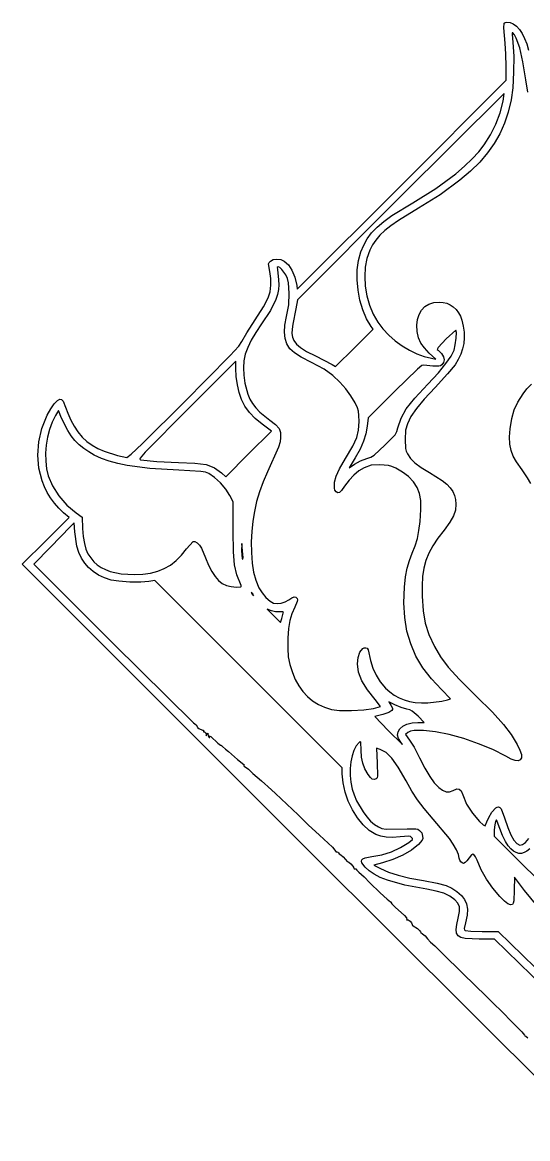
# Model space of a CAD drawing. Extents: x 256 to 574, y 428 to 746.
# Drawn here: x 256.5 to 395.8, y 428.4 to 736.3 of the extents above; entities that cross this region are included whole.
import ezdxf

# ---------------------------------------------------------------- set-up
doc = ezdxf.new("R2010")
doc.units = 0

msp = doc.modelspace()

# ---------------------------------------------------------------- linework, layer by layer
at = {"layer": 'Calque 1'}
for p, q in [((389.29305, 734.8033), (389.392288, 736.072225)), ((389.392288, 736.072225), (389.620805, 736.267741)), ((389.620805, 736.267741), (390.05545, 736.3462)), ((390.05545, 736.3462), (390.976511, 736.293552)), ((390.976511, 736.293552), (391.881227, 735.93893)), ((389.62377, 730.6257), (389.29305, 734.8033)), ((391.577086, 733.454578), (391.519771, 733.111275)), ((391.519771, 733.111275), (391.74199, 730.7523)), ((391.74699, 733.4148), (391.577086, 733.454578)), ((392.228526, 732.855777), (391.74699, 733.4148)), ((391.881227, 735.93893), (392.753164, 735.303439)), ((392.753164, 735.303439), (393.57589, 734.408188)), ((393.57589, 734.408188), (394.332972, 733.274281)), ((394.332972, 733.274281), (395.007978, 731.922827)), ((389.852759, 727.598438), (389.62377, 730.6257)), ((391.74199, 730.7523), (391.980377, 727.018211)), ((392.704747, 731.985139), (392.228526, 732.855777)), ((393.63526, 729.330362), (392.704747, 731.985139)), ((395.007978, 731.922827), (395.584475, 730.374931)), ((395.584475, 730.374931), (396.04603, 728.6517)), ((389.948, 724.143), (389.852759, 727.598438)), ((391.980377, 727.018211), (391.971935, 722.572887)), ((394.526556, 725.493155), (393.63526, 729.330362)), ((389.94771, 720.383), (389.948, 724.143)), ((395.36666, 720.5162), (394.526556, 725.493155)), ((391.971935, 722.572887), (391.739903, 718.262395)), ((361.12861, 691.5648), (389.94771, 720.383)), ((391.739903, 718.262395), (391.30752, 714.9328)), ((395.915818, 717.051687), (395.36666, 720.5162)), ((389.3649, 716.6894), (360.8058, 688.2924)), ((388.213379, 711.363662), (389.05017, 714.5782)), ((389.05017, 714.5782), (389.3649, 716.6894)), ((391.30752, 714.9328), (390.492894, 711.585826)), ((387.060963, 708.272575), (388.213379, 711.363662)), ((390.492894, 711.585826), (389.462557, 708.495206)), ((385.601139, 705.32395), (387.060963, 708.272575)), ((389.462557, 708.495206), (388.188016, 705.616471)), ((383.84213, 702.5368), (385.601139, 705.32395)), ((388.188016, 705.616471), (386.64078, 702.90515)), ((382.349214, 700.625618), (383.84213, 702.5368)), ((386.64078, 702.90515), (384.792355, 700.316773)), ((380.531525, 698.652406), (382.349214, 700.625618)), ((384.792355, 700.316773), (382.614248, 697.806869)), ((376.016216, 694.5963), (378.412659, 696.636266)), ((378.412659, 696.636266), (380.531525, 698.652406)), ((382.614248, 697.806869), (380.077968, 695.330968)), ((370.48499, 690.521294), (376.016216, 694.5963)), ((377.15502, 692.8446), (371.705829, 688.732612)), ((380.077968, 695.330968), (377.15502, 692.8446)), ((332.30951, 662.7466), (361.12861, 691.5648)), ((364.12663, 686.5802), (370.48499, 690.521294)), ((360.8058, 688.2924), (332.3477, 659.7943)), ((371.705829, 688.732612), (365.73862, 685.0713)), ((358.345098, 683.02378), (364.12663, 686.5802)), ((365.73862, 685.0713), (360.185143, 681.697203)), ((354.302788, 679.835262), (356.131359, 681.407037)), ((356.131359, 681.407037), (358.345098, 683.02378)), ((360.185143, 681.697203), (358.101983, 680.254222)), ((351.602598, 676.638589), (352.809747, 678.261449)), ((352.809747, 678.261449), (354.302788, 679.835262)), ((355.030513, 677.604196), (353.925282, 676.296272)), ((356.40326, 678.9067), (355.030513, 677.604196)), ((358.101983, 680.254222), (356.40326, 678.9067)), ((349.84743, 673.0577), (350.631705, 674.919675)), ((350.631705, 674.919675), (351.602598, 676.638589)), ((353.029104, 674.932486), (352.28352, 673.4624)), ((353.925282, 676.296272), (353.029104, 674.932486)), ((349.19095, 670.665378), (349.84743, 673.0577)), ((352.28352, 673.4624), (351.502014, 671.227607)), ((324.376781, 669.730437), (324.520813, 670.120864)), ((324.75356, 667.5995), (324.376781, 669.730437)), ((324.520813, 670.120864), (324.91012, 670.4996)), ((324.91012, 670.4996), (325.667743, 670.907453)), ((325.667743, 670.907453), (326.66373, 671.043375)), ((326.66373, 671.043375), (327.73378, 670.907384)), ((327.02864, 668.9224), (326.7728, 668.75705)), ((326.7728, 668.75705), (326.81063, 668.1948)), ((327.487593, 668.719006), (327.02864, 668.9224)), ((328.076823, 668.192325), (327.487593, 668.719006)), ((327.73378, 670.907384), (328.71359, 670.4995)), ((328.71359, 670.4995), (329.841652, 669.481225)), ((329.841652, 669.481225), (330.821586, 667.95715)), ((348.848128, 668.048544), (349.19095, 670.665378)), ((351.039989, 668.784034), (350.889605, 666.200732)), ((351.502014, 671.227607), (351.039989, 668.784034)), ((325.02027, 665.721063), (324.75356, 667.5995)), ((325.033083, 663.841125), (325.02027, 665.721063)), ((326.81063, 668.1948), (327.13953, 665.3506)), ((327.13953, 665.3506), (327.188661, 663.947567)), ((329.16978, 666.6701), (328.076823, 668.192325)), ((329.556547, 665.682747), (329.16978, 666.6701)), ((329.840182, 664.487214), (329.556547, 665.682747)), ((330.821586, 667.95715), (331.603387, 666.025375)), ((331.603387, 666.025375), (332.13705, 663.784)), ((348.807081, 665.292781), (348.848128, 668.048544)), ((349.055924, 662.483675), (348.807081, 665.292781)), ((350.889605, 666.200732), (351.043024, 663.54675)), ((324.795804, 662.022425), (325.033083, 663.841125)), ((327.093113, 662.604655), (326.834849, 661.274818)), ((327.188661, 663.947567), (327.093113, 662.604655)), ((330.095669, 661.630312), (329.840182, 664.487214)), ((332.13705, 663.784), (332.30951, 662.7466)), ((349.582772, 659.706809), (349.055924, 662.483675)), ((351.043024, 663.54675), (351.492405, 660.891136)), ((323.002153, 657.896888), (324.31224, 660.3277)), ((324.31224, 660.3277), (324.795804, 662.022425)), ((326.39583, 659.911012), (324.903382, 656.893314)), ((326.834849, 661.274818), (326.39583, 659.911012)), ((329.931468, 658.416805), (330.095669, 661.630312)), ((332.3477, 659.7943), (331.9014, 657.2808)), ((350.375743, 657.047769), (349.582772, 659.706809)), ((351.492405, 660.891136), (352.22991, 658.302941)), ((368.624005, 658.622158), (369.950521, 659.055428)), ((369.950521, 659.055428), (371.46204, 659.1979)), ((371.46204, 659.1979), (372.535755, 659.103393)), ((372.535755, 659.103393), (373.545757, 658.838969)), ((320.68747, 654.2759), (323.002153, 657.896888)), ((324.903382, 656.893314), (322.47147, 653.1752)), ((329.34281, 655.1641), (329.931468, 658.416805)), ((331.9014, 657.2808), (331.06764, 653.0474)), ((351.42295, 654.592137), (350.375743, 657.047769)), ((352.22991, 658.302941), (353.247698, 655.851212)), ((365.906081, 655.781155), (366.586624, 656.964663)), ((366.586624, 656.964663), (367.497652, 657.91845)), ((367.497652, 657.91845), (368.624005, 658.622158)), ((373.545757, 658.838969), (374.481675, 658.413023)), ((374.481675, 658.413023), (375.333137, 657.83395)), ((375.333137, 657.83395), (376.089773, 657.110146)), ((376.089773, 657.110146), (376.741209, 656.250006)), ((376.741209, 656.250006), (377.277076, 655.261926)), ((318.352669, 650.68265), (320.68747, 654.2759)), ((322.47147, 653.1752), (320.857758, 650.779963)), ((328.733676, 650.877775), (328.873187, 652.851784)), ((328.873187, 652.851784), (329.34281, 655.1641)), ((331.06764, 653.0474), (330.857915, 651.745822)), ((352.71251, 652.4255), (351.42295, 654.592137)), ((353.247698, 655.851212), (354.53793, 653.605)), ((354.53793, 653.605), (355.906148, 651.799389)), ((365.297098, 652.806415), (365.471186, 654.388286)), ((365.471186, 654.388286), (365.906081, 655.781155)), ((377.277076, 655.261926), (377.687, 654.1543)), ((377.687, 654.1543), (378.085908, 652.514551)), ((316.99421, 648.3185), (318.352669, 650.68265)), ((320.857758, 650.779963), (319.582415, 648.634008)), ((328.925195, 649.177103), (328.733676, 650.877775)), ((330.857915, 651.745822), (330.836004, 650.55095)), ((330.836004, 650.55095), (331.000833, 649.479828)), ((348.11706, 646.5385), (353.24473, 651.6712)), ((353.24473, 651.6712), (352.71251, 652.4255)), ((355.906148, 651.799389), (357.50235, 650.093578)), ((357.50235, 650.093578), (359.281145, 648.518084)), ((365.39898, 651.0559), (365.297098, 652.806415)), ((365.756742, 649.360884), (365.39898, 651.0559)), ((376.03333, 651.4599), (373.3502, 649.0178)), ((376.174761, 650.779631), (376.03333, 651.4599)), ((376.102965, 649.18605), (376.174761, 650.779631)), ((378.085908, 652.514551), (378.305389, 650.907208)), ((378.305389, 650.907208), (378.345253, 649.331001)), ((313.822423, 644.457613), (316.138849, 647.028439)), ((316.138849, 647.028439), (316.99421, 648.3185)), ((318.624304, 646.662383), (317.962288, 644.790137)), ((319.582415, 648.634008), (318.624304, 646.662383)), ((329.44866, 647.6848), (328.925195, 649.177103)), ((330.288541, 646.326344), (329.44866, 647.6848)), ((331.000833, 649.479828), (331.35133, 648.5495)), ((331.35133, 648.5495), (332.044682, 647.583981)), ((332.044682, 647.583981), (333.17659, 646.625625)), ((359.281145, 648.518084), (361.197139, 647.103425)), ((361.197139, 647.103425), (363.204937, 645.880119)), ((366.380835, 647.888825), (365.756742, 649.360884)), ((367.340193, 646.515878), (366.380835, 647.888825)), ((373.3502, 649.0178), (371.158093, 646.6221)), ((375.55319, 645.9423), (375.876317, 647.349994)), ((375.876317, 647.349994), (376.102965, 649.18605)), ((378.20531, 647.784663), (377.885369, 646.266922)), ((378.345253, 649.331001), (378.20531, 647.784663)), ((301.08341, 631.55), (313.822423, 644.457613)), ((317.962288, 644.790137), (317.575227, 642.942318)), ((331.507161, 645.157675), (330.288541, 646.326344)), ((333.394214, 643.957844), (331.507161, 645.157675)), ((333.17659, 646.625625), (334.881971, 645.579106)), ((336.23939, 642.5059), (333.394214, 643.957844)), ((334.881971, 645.579106), (337.29574, 644.3491)), ((337.29574, 644.3491), (341.92595, 641.9562)), ((342.85454, 641.4075), (348.11704, 646.5385)), ((348.11704, 646.5385), (348.11706, 646.5385)), ((363.204937, 645.880119), (365.259148, 644.878684)), ((365.259148, 644.878684), (367.314376, 644.129639)), ((367.314376, 644.129639), (369.32523, 643.6635)), ((368.70375, 645.1182), (367.340193, 646.515878)), ((370.50114, 643.4761), (368.70375, 645.1182)), ((369.32523, 643.6635), (370.50114, 643.4761)), ((371.158093, 646.6221), (370.896589, 646.075784)), ((370.896589, 646.075784), (371.14895, 645.9037)), ((371.14895, 645.9037), (372.09216, 644.9963)), ((372.09216, 644.9963), (372.611543, 644.099744)), ((372.611543, 644.099744), (372.80329, 643.239)), ((373.307513, 642.19625), (374.720443, 644.230122)), ((374.720443, 644.230122), (375.55319, 645.9423)), ((377.385238, 644.776511), (376.704729, 643.31216)), ((377.885369, 646.266922), (377.385238, 644.776511)), ((315.335, 642.859), (301.8402, 629.3663)), ((315.33593, 640.8441), (315.335, 642.859)), ((315.453227, 638.656675), (315.33593, 640.8441)), ((317.575227, 642.942318), (317.441986, 641.043973)), ((317.441986, 641.043973), (317.541426, 639.020151)), ((339.690363, 640.676312), (336.23939, 642.5059)), ((342.11139, 638.9047), (339.690363, 640.676312)), ((341.92595, 641.9562), (342.85454, 641.4075)), ((365.416128, 640.7085), (359.25617, 634.6605)), ((366.610796, 641.662191), (365.416128, 640.7085)), ((367.19367, 641.8173), (366.610796, 641.662191)), ((369.70721, 641.5051), (367.19367, 641.8173)), ((371.344224, 641.462425), (369.70721, 641.5051)), ((371.200641, 639.694078), (373.307513, 642.19625)), ((371.800142, 641.596366), (371.344224, 641.462425)), ((372.1961, 641.8597), (371.800142, 641.596366)), ((372.665457, 642.472756), (372.1961, 641.8597)), ((372.80329, 643.239), (372.665457, 642.472756)), ((375.84365, 641.8726), (373.7616, 639.353813)), ((376.704729, 643.31216), (375.84365, 641.8726)), ((315.781545, 636.37835), (315.453227, 638.656675)), ((317.541426, 639.020151), (317.85241, 636.7959)), ((344.044433, 637.102827), (342.11139, 638.9047)), ((368.28607, 636.577), (371.200641, 639.694078)), ((373.7616, 639.353813), (370.30699, 635.6255)), ((316.285528, 634.1985), (315.781545, 636.37835)), ((317.85241, 636.7959), (318.655401, 633.75067)), ((345.704508, 635.250412), (344.044433, 637.102827)), ((347.096183, 633.341842), (345.704508, 635.250412)), ((359.25617, 634.6605), (351.88236, 627.2489)), ((364.682597, 632.702252), (368.28607, 636.577)), ((370.30699, 635.6255), (367.323244, 632.425422)), ((394.58524, 633.8651), (395.648682, 635.232083)), ((395.648682, 635.232083), (396.91696, 636.554713)), ((265.27824, 631.152275), (266.15086, 632.076353)), ((266.15086, 632.076353), (266.84281, 632.4099)), ((266.84281, 632.4099), (267.283284, 632.304098)), ((267.283284, 632.304098), (267.692199, 631.806263)), ((267.692199, 631.806263), (269.02872, 628.5519)), ((289.53136, 620.108363), (301.08341, 631.55)), ((316.92982, 632.3065), (316.285528, 634.1985)), ((317.87317, 630.436464), (316.92982, 632.3065)), ((318.655401, 633.75067), (319.245783, 632.410922)), ((319.245783, 632.410922), (319.982261, 631.163137)), ((348.22403, 631.3715), (347.096183, 633.341842)), ((348.863989, 630.039014), (348.22403, 631.3715)), ((362.35357, 629.749412), (364.682597, 632.702252)), ((367.323244, 632.425422), (365.15626, 629.82285)), ((392.116127, 629.412025), (393.132318, 631.604119)), ((393.132318, 631.604119), (394.58524, 633.8651)), ((263.35382, 627.9919), (264.315658, 629.752509)), ((264.315658, 629.752509), (265.27824, 631.152275)), ((266.43631, 629.3007), (265.63782, 627.9025)), ((267.31026, 627.1656), (266.43631, 629.3007)), ((269.02872, 628.5519), (269.83683, 626.643453)), ((301.8402, 629.3663), (290.3771, 617.775287)), ((319.097744, 628.728512), (317.87317, 630.436464)), ((320.668793, 627.10488), (319.097744, 628.728512)), ((319.982261, 631.163137), (320.879963, 629.984854)), ((320.879963, 629.984854), (321.954018, 628.853611)), ((321.954018, 628.853611), (324.6917, 626.6424)), ((349.192491, 629.053937), (348.863989, 630.039014)), ((349.31158, 627.937817), (349.192491, 629.053937)), ((360.936251, 627.184192), (362.35357, 629.749412)), ((365.15626, 629.82285), (363.653521, 627.618003)), ((391.438798, 627.024144), (392.116127, 629.412025)), ((261.88361, 624.326041), (263.35382, 627.9919)), ((264.716984, 626.041539), (263.975847, 624.022752)), ((265.63782, 627.9025), (264.716984, 626.041539)), ((268.978272, 623.768311), (267.31026, 627.1656)), ((269.83683, 626.643453), (270.764307, 624.911556)), ((322.65157, 625.4878), (320.668793, 627.10488)), ((325.18417, 623.6091), (322.65157, 625.4878)), ((324.6917, 626.6424), (326.33354, 625.393328)), ((326.33354, 625.393328), (327.27074, 624.35045)), ((349.199476, 623.87958), (349.3233, 626.2122)), ((349.3233, 626.2122), (349.31158, 627.937817)), ((351.88236, 627.2489), (351.5589, 624.9165)), ((360.0679, 624.4723), (360.936251, 627.184192)), ((362.66251, 625.6111), (362.167999, 623.83495)), ((363.653521, 627.618003), (362.66251, 625.6111)), ((391.00246, 624.1758), (391.438798, 627.024144)), ((261.015407, 620.622256), (261.88361, 624.326041)), ((263.975847, 624.022752), (263.420128, 621.893416)), ((269.929151, 622.314834), (268.978272, 623.768311)), ((270.973203, 621.007538), (269.929151, 622.314834)), ((270.764307, 624.911556), (271.814686, 623.352488)), ((271.814686, 623.352488), (272.991505, 621.962525)), ((318.87306, 617.2939), (325.18417, 623.6091)), ((327.27074, 624.35045), (327.667708, 623.249597)), ((327.667708, 623.249597), (327.68885, 621.8266)), ((348.695899, 621.826812), (349.199476, 623.87958)), ((351.217536, 622.834852), (350.592978, 620.777887)), ((351.5589, 624.9165), (351.217536, 622.834852)), ((356.47804, 619.683), (359.287709, 622.573737)), ((359.287709, 622.573737), (359.773124, 623.435761)), ((359.773124, 623.435761), (360.0679, 624.4723)), ((362.167999, 623.83495), (362.04287, 621.2974)), ((390.864714, 621.970389), (391.00246, 624.1758)), ((260.73879, 616.942705), (261.015407, 620.622256)), ((263.055545, 619.700812), (262.887816, 617.49222)), ((263.420128, 621.893416), (263.055545, 619.700812)), ((272.121866, 619.833474), (270.973203, 621.007538)), ((273.386585, 618.779695), (272.121866, 619.833474)), ((272.991505, 621.962525), (274.298301, 620.737947)), ((274.298301, 620.737947), (275.738611, 619.675031)), ((275.738611, 619.675031), (277.315972, 618.770056)), ((286.493763, 617.232083), (289.53136, 620.108363)), ((327.095561, 619.176937), (324.0913, 612.3698)), ((327.545575, 620.632405), (327.095561, 619.176937)), ((327.68885, 621.8266), (327.545575, 620.632405)), ((345.63957, 616.051), (347.585089, 619.426439)), ((347.585089, 619.426439), (348.695899, 621.826812)), ((350.592978, 620.777887), (349.63387, 618.608555)), ((353.494481, 616.979187), (356.47804, 619.683)), ((362.04287, 621.2974), (362.143529, 618.802662)), ((390.95738, 619.973263), (390.864714, 621.970389)), ((391.278676, 618.20063), (390.95738, 619.973263)), ((261.043339, 613.34955), (260.73879, 616.942705)), ((262.887816, 617.49222), (262.922661, 615.314917)), ((274.778799, 617.833253), (273.386585, 618.779695)), ((276.30995, 616.9812), (274.778799, 617.833253)), ((278.300747, 616.073858), (276.30995, 616.9812)), ((277.315972, 618.770056), (279.03392, 618.0193)), ((280.440139, 615.297348), (278.300747, 616.073858)), ((279.03392, 618.0193), (282.683463, 616.844688)), ((282.683463, 616.844688), (285.30051, 616.2703)), ((285.30051, 616.2703), (286.493763, 617.232083)), ((288.968597, 616.095617), (288.896224, 615.804026)), ((290.3771, 617.775287), (288.968597, 616.095617)), ((312.55891, 610.9895), (318.8721, 617.2939)), ((318.8721, 617.2939), (318.87306, 617.2939)), ((343.968347, 613.154352), (345.63957, 616.051)), ((348.28886, 616.1898), (346.63031, 613.4283)), ((349.63387, 618.608555), (348.28886, 616.1898)), ((349.695761, 615.356987), (351.44306, 616.0552)), ((351.44306, 616.0552), (352.549409, 616.43677)), ((351.44306, 616.0552), (351.44306, 616.0552)), ((352.549409, 616.43677), (353.494481, 616.979187)), ((362.143529, 618.802662), (362.328959, 618.062983)), ((362.328959, 618.062983), (362.65044, 617.3649)), ((362.65044, 617.3649), (363.515406, 616.078675)), ((363.515406, 616.078675), (364.749481, 614.848175)), ((391.82682, 616.6687), (391.278676, 618.20063)), ((392.78912, 615.083988), (391.82682, 616.6687)), ((261.918631, 609.904951), (261.043339, 613.34955)), ((262.922661, 615.314917), (263.165796, 613.216184)), ((263.165796, 613.216184), (263.62294, 611.2433)), ((282.785202, 614.641455), (280.440139, 615.297348)), ((285.393013, 614.095963), (282.785202, 614.641455)), ((291.62518, 613.29532), (285.393013, 614.095963)), ((288.896224, 615.804026), (289.0741, 615.6948)), ((289.0741, 615.6948), (293.532791, 615.198225)), ((299.59325, 612.8137), (291.62518, 613.29532)), ((293.532791, 615.198225), (299.5055, 614.9286)), ((299.5055, 614.9286), (304.02737, 614.786403)), ((305.712758, 612.486413), (299.59325, 612.8137)), ((304.02737, 614.786403), (307.180829, 614.339575)), ((307.180829, 614.339575), (308.402442, 613.96361)), ((308.402442, 613.96361), (309.471598, 613.465509)), ((309.471598, 613.465509), (311.4054, 612.0416)), ((343.007961, 611.123437), (343.968347, 613.154352)), ((346.63031, 613.4283), (348.10669, 614.4625)), ((348.10669, 614.4625), (349.695761, 615.356987)), ((350.77285, 613.4613), (349.295655, 612.600212)), ((352.635624, 614.149287), (350.77285, 613.4613)), ((355.02252, 614.284), (352.635624, 614.149287)), ((357.456303, 614.142613), (355.02252, 614.284)), ((358.367134, 613.858033), (357.456303, 614.142613)), ((359.52044, 613.3368), (358.367134, 613.858033)), ((361.339013, 612.295992), (359.52044, 613.3368)), ((364.749481, 614.848175), (366.466214, 613.577138)), ((366.466214, 613.577138), (368.77915, 612.1693)), ((394.33354, 612.9103), (392.78912, 615.083988)), ((395.834402, 610.734775), (394.33354, 612.9103)), ((262.56705, 608.257785), (261.918631, 609.904951)), ((263.62294, 611.2433), (264.779612, 608.469041)), ((306.964658, 612.247052), (305.712758, 612.486413)), ((307.92763, 611.8514), (306.964658, 612.247052)), ((309.508958, 610.833014), (307.92763, 611.8514)), ((311.145258, 609.342437), (309.508958, 610.833014)), ((311.4054, 612.0416), (312.55891, 610.9895)), ((324.0913, 612.3698), (322.900537, 609.581599)), ((342.589978, 609.51333), (343.007961, 611.123437)), ((346.565084, 610.039837), (345.35857, 608.3845)), ((347.885256, 611.4524), (346.565084, 610.039837)), ((349.295655, 612.600212), (347.885256, 611.4524)), ((362.955303, 611.026763), (361.339013, 612.295992)), ((364.311008, 609.582352), (362.955303, 611.026763)), ((368.77915, 612.1693), (372.268225, 609.962706)), ((372.268225, 609.962706), (373.528114, 608.945268)), ((396.69196, 609.1456), (395.834402, 610.734775)), ((263.354246, 606.671069), (262.56705, 608.257785)), ((264.278918, 605.152572), (263.354246, 606.671069)), ((264.779612, 608.469041), (266.52898, 605.729075)), ((312.620056, 607.604342), (311.145258, 609.342437)), ((313.71688, 605.8434), (312.620056, 607.604342)), ((321.902289, 606.850205), (321.090997, 604.147767)), ((322.900537, 609.581599), (321.902289, 606.850205)), ((342.54596, 607.8791), (342.589978, 609.51333)), ((342.691621, 607.272692), (342.54596, 607.8791)), ((343.019869, 606.820737), (342.691621, 607.272692)), ((343.463922, 606.582889), (343.019869, 606.820737)), ((344.513043, 607.193587), (343.957, 606.6188)), ((345.35857, 608.3845), (344.513043, 607.193587)), ((365.34783, 608.016), (364.311008, 609.582352)), ((365.998244, 606.406989), (365.34783, 608.016)), ((373.528114, 608.945268), (374.500371, 607.94245)), ((374.500371, 607.94245), (375.211597, 606.922288)), ((375.211597, 606.922288), (375.688392, 605.852819)), ((265.339763, 603.710065), (264.278918, 605.152572)), ((266.535478, 602.351317), (265.339763, 603.710065)), ((266.52898, 605.729075), (268.740753, 603.196822)), ((314.58553, 604.0789), (313.71688, 605.8434)), ((314.64733, 595.9533), (314.58553, 604.0789)), ((321.090997, 604.147767), (320.4611, 601.446437)), ((343.957, 606.6188), (343.463922, 606.582889)), ((366.336331, 604.474513), (365.998244, 606.406989)), ((366.382595, 601.982555), (366.336331, 604.474513)), ((375.688392, 605.852819), (375.957356, 604.702077)), ((375.957356, 604.702077), (376.04509, 603.4381)), ((267.86476, 601.0841), (266.535478, 602.351317)), ((269.34829, 599.7885), (267.86476, 601.0841)), ((268.740753, 603.196822), (271.28464, 601.0457)), ((271.28464, 601.0457), (272.92436, 599.8756)), ((320.4611, 601.446437), (320.007036, 598.718365)), ((366.15754, 598.6951), (366.382595, 601.982555)), ((375.900311, 601.768831), (375.378032, 600.178575)), ((376.04509, 603.4381), (375.900311, 601.768831)), ((262.90795, 593.3441), (269.34829, 599.7885)), ((270.80466, 598.3073), (269.7635, 597.3006)), ((270.98683, 595.8454), (270.80466, 598.3073)), ((272.92436, 599.8756), (273.08516, 596.762)), ((320.007036, 598.718365), (319.723246, 595.935702)), ((365.848768, 596.16048), (366.15754, 598.6951)), ((374.370418, 598.432131), (372.76963, 596.2943)), ((375.378032, 600.178575), (374.370418, 598.432131)), ((269.7635, 597.3006), (264.19946, 591.5798)), ((271.53871, 591.8341), (270.98683, 595.8454)), ((273.08516, 596.762), (273.267905, 594.558153)), ((273.267905, 594.558153), (273.571309, 592.6259)), ((314.741533, 590.324298), (314.64733, 595.9533)), ((319.723246, 595.935702), (319.604167, 593.070596)), ((365.41546, 593.961587), (365.848768, 596.16048)), ((372.76963, 596.2943), (371.042164, 594.029424)), ((256.4676, 586.8997), (262.90795, 593.3441)), ((264.19946, 591.5798), (259.67659, 586.8657)), ((272.059852, 590.126204), (271.53871, 591.8341)), ((273.571309, 592.6259), (273.988981, 590.996797)), ((301.77973, 591.086), (303.56371, 593.1566)), ((303.56371, 593.1566), (304.079748, 593.121964)), ((304.079748, 593.121964), (304.703703, 592.746537)), ((304.703703, 592.746537), (305.330795, 592.114667)), ((305.330795, 592.114667), (305.85625, 591.3107)), ((305.85625, 591.3107), (307.00727, 588.6316)), ((316.99208, 592.5901), (316.95778, 590.5837)), ((317.22202, 590.6058), (316.99208, 592.5901)), ((319.604167, 593.070596), (319.64424, 590.0952)), ((364.02703, 589.9636), (364.820565, 591.946577)), ((364.820565, 591.946577), (365.41546, 593.961587)), ((369.64874, 591.928661), (368.561485, 589.907621)), ((371.042164, 594.029424), (369.64874, 591.928661)), ((272.77132, 588.571447), (272.059852, 590.126204)), ((273.672458, 587.170472), (272.77132, 588.571447)), ((273.988981, 590.996797), (274.51453, 589.7024)), ((274.51453, 589.7024), (276.21803, 587.5451)), ((298.881491, 587.873408), (300.366028, 589.348343)), ((300.366028, 589.348343), (301.77973, 591.086)), ((307.00727, 588.6316), (307.851532, 586.567895)), ((315.023463, 586.697713), (314.741533, 590.324298)), ((316.95778, 590.5837), (317.11638, 588.3844)), ((317.11638, 588.3844), (317.30297, 588.303867)), ((317.22204, 590.6058), (317.22202, 590.6058)), ((317.380395, 588.597162), (317.22204, 590.6058)), ((317.30297, 588.303867), (317.380395, 588.597162)), ((319.64424, 590.0952), (319.850242, 587.131016)), ((363.226265, 587.923033), (364.02703, 589.9636)), ((368.561485, 589.907621), (367.752529, 587.881912)), ((335.709, 507.658), (256.4676, 586.8997)), ((259.67659, 586.8657), (281.60279, 564.9384)), ((274.762613, 585.923925), (273.672458, 587.170472)), ((276.041126, 584.83245), (274.762613, 585.923925)), ((276.21803, 587.5451), (277.1318, 586.706666)), ((277.1318, 586.706666), (278.180318, 585.981917)), ((278.180318, 585.981917), (279.364984, 585.370406)), ((279.364984, 585.370406), (280.687198, 584.871688)), ((293.805154, 584.927583), (295.620825, 585.672763)), ((295.620825, 585.672763), (297.306347, 586.651459)), ((297.306347, 586.651459), (298.881491, 587.873408)), ((307.851532, 586.567895), (308.710219, 584.852931)), ((315.651896, 583.964245), (315.023463, 586.697713)), ((319.850242, 587.131016), (320.2399, 584.639725)), ((362.181853, 583.358711), (362.62106, 585.764463)), ((362.62106, 585.764463), (363.226265, 587.923033)), ((367.193999, 585.767147), (366.858024, 583.478933)), ((367.752529, 587.881912), (367.193999, 585.767147)), ((277.507344, 583.896691), (276.041126, 584.83245)), ((279.160611, 583.117293), (277.507344, 583.896691)), ((281.00027, 582.4949), (279.160611, 583.117293)), ((280.687198, 584.871688), (283.749868, 584.210839)), ((283.125382, 582.159619), (281.00027, 582.4949)), ((286.131732, 581.962975), (283.125382, 582.159619)), ((283.749868, 584.210839), (287.37953, 583.9958)), ((287.37953, 583.9958), (289.704278, 584.098837)), ((291.38687, 582.1113), (289.169002, 581.936394)), ((289.704278, 584.098837), (291.839562, 584.406186)), ((292.97121, 582.4085), (291.38687, 582.1113)), ((291.839562, 584.406186), (293.805154, 584.927583)), ((318.83741, 556.5433), (292.97121, 582.4085)), ((308.710219, 584.852931), (309.608286, 583.463195)), ((309.608286, 583.463195), (310.570685, 582.375175)), ((310.570685, 582.375175), (311.62237, 581.565358)), ((316.78561, 581.0146), (315.651896, 583.964245)), ((320.2399, 584.639725), (320.849346, 582.452147)), ((320.849346, 582.452147), (321.71471, 580.3991)), ((361.87908, 580.5766), (362.181853, 583.358711)), ((366.858024, 583.478933), (366.716731, 580.932881)), ((289.169002, 581.936394), (286.131732, 581.962975)), ((311.62237, 581.565358), (312.788293, 581.010231)), ((312.788293, 581.010231), (314.093409, 580.686283)), ((314.093409, 580.686283), (315.56267, 580.57)), ((315.56267, 580.57), (316.707655, 580.633075)), ((316.707655, 580.633075), (316.842858, 580.770503)), ((316.842858, 580.770503), (316.7856, 581.0146)), ((316.7856, 581.0146), (316.78561, 581.0146)), ((320.04455, 578.6875), (319.60772, 579.0908)), ((319.60772, 579.0908), (319.821111, 578.588025)), ((321.71471, 580.3991), (322.572807, 579.000394)), ((322.572807, 579.000394), (323.661615, 577.69765)), ((361.706974, 576.251377), (361.87908, 580.5766)), ((366.716731, 580.932881), (366.74225, 578.0446)), ((319.821111, 578.588025), (320.26536, 578.1703)), ((320.26536, 578.1703), (320.04455, 578.6875)), ((320.04455, 578.6875), (320.04455, 578.6875)), ((323.661615, 577.69765), (324.793031, 576.686881)), ((324.793031, 576.686881), (325.77895, 576.1641)), ((325.77895, 576.1641), (326.804209, 576.048453)), ((326.804209, 576.048453), (327.892234, 576.174325)), ((327.892234, 576.174325), (328.959827, 576.523509)), ((328.959827, 576.523509), (329.92379, 577.0778)), ((329.92379, 577.0778), (330.782691, 577.632398)), ((330.782691, 577.632398), (331.434025, 577.865312)), ((331.434025, 577.865312), (331.915169, 577.781445)), ((332.303868, 576.610125), (331.63238, 575.0706)), ((331.915169, 577.781445), (332.2635, 577.3857)), ((332.2635, 577.3857), (332.360916, 577.050319)), ((332.360916, 577.050319), (332.303868, 576.610125)), ((361.925106, 572.215419), (361.706974, 576.251377)), ((366.74225, 578.0446), (367.012435, 574.01552)), ((325.14742, 574.0318), (323.98013, 574.434)), ((323.98013, 574.434), (325.80203, 572.598)), ((326.301438, 573.774138), (325.14742, 574.0318)), ((327.43681, 573.7189), (326.301438, 573.774138)), ((328.312459, 573.710863), (327.43681, 573.7189)), ((328.04055, 571.8865), (328.445, 573.4095)), ((328.452481, 573.60273), (328.312459, 573.710863)), ((328.445, 573.4095), (328.452481, 573.60273)), ((330.790162, 573.1857), (330.229538, 571.306425)), ((331.63238, 575.0706), (330.790162, 573.1857)), ((367.012435, 574.01552), (367.600399, 570.631562)), ((325.80203, 572.598), (327.68698, 570.762)), ((327.68698, 570.762), (328.04055, 571.8865)), ((328.04055, 571.8865), (328.04055, 571.8865)), ((330.229538, 571.306425), (329.887452, 569.150962)), ((362.54502, 568.436683), (361.925106, 572.215419)), ((367.600399, 570.631562), (368.606869, 567.479823)), ((329.887452, 569.150962), (329.70085, 566.4375)), ((363.578265, 564.883125), (362.54502, 568.436683)), ((368.606869, 567.479823), (370.13257, 564.1474)), ((281.60279, 564.9384), (303.67719, 543.0789)), ((329.70085, 566.4375), (329.661562, 563.662762)), ((329.661562, 563.662762), (329.829155, 561.3477)), ((349.588243, 562.608287), (350.353012, 563.579758)), ((350.353012, 563.579758), (350.786185, 563.810802)), ((350.786185, 563.810802), (351.23405, 563.836)), ((351.23405, 563.836), (351.557971, 563.684541)), ((351.557971, 563.684541), (351.82009, 563.21555)), ((365.036387, 561.522702), (363.578265, 564.883125)), ((370.13257, 564.1474), (371.769165, 561.308394)), ((329.829155, 561.3477), (330.240566, 559.208137)), ((348.8675, 559.3849), (349.054739, 561.137898)), ((349.054739, 561.137898), (349.588243, 562.608287)), ((351.82009, 563.21555), (352.51932, 560.3463)), ((366.930932, 558.323369), (365.036387, 561.522702)), ((371.769165, 561.308394), (373.90392, 558.4755)), ((330.240566, 559.208137), (330.93273, 556.9599)), ((349.189643, 557.110011), (348.8675, 559.3849)), ((352.51932, 560.3463), (353.129853, 558.228214)), ((353.129853, 558.228214), (354.022723, 556.244163)), ((369.273447, 555.253083), (366.930932, 558.323369)), ((373.90392, 558.4755), (377.028075, 555.065556)), ((344.70361, 530.6782), (318.83741, 556.5433)), ((330.93273, 556.9599), (331.721424, 555.052587)), ((331.721424, 555.052587), (332.679843, 553.3182)), ((350.104671, 554.722838), (349.189643, 557.110011)), ((351.624381, 552.199595), (350.104671, 554.722838)), ((354.022723, 556.244163), (355.193479, 554.402405)), ((355.193479, 554.402405), (356.63767, 552.7112)), ((372.07548, 552.2798), (369.273447, 555.253083)), ((377.028075, 555.065556), (381.63287, 550.4954)), ((332.679843, 553.3182), (333.802686, 551.761732)), ((333.802686, 551.761732), (335.084653, 550.388175)), ((353.76057, 549.5165), (351.624381, 552.199595)), ((356.63767, 552.7112), (357.792652, 551.652463)), ((357.792652, 551.652463), (359.029927, 550.752447)), ((374.55095, 549.721), (372.07548, 552.2798)), ((335.084653, 550.388175), (336.520441, 549.202521)), ((336.520441, 549.202521), (338.104751, 548.209762)), ((338.104751, 548.209762), (339.832281, 547.414891)), ((355.23682, 547.6048), (353.76057, 549.5165)), ((359.23888, 548.0759), (357.50147, 548.9336)), ((357.50147, 548.9336), (358.11832, 548.031)), ((359.029927, 550.752447), (360.351661, 550.010395)), ((360.351661, 550.010395), (361.760018, 549.42555)), ((361.760018, 549.42555), (363.257162, 548.997155)), ((363.257162, 548.997155), (364.845259, 548.724453)), ((364.845259, 548.724453), (366.526474, 548.606687)), ((366.526474, 548.606687), (368.30297, 548.6431)), ((368.30297, 548.6431), (372.129245, 549.124188)), ((372.129245, 549.124188), (373.756933, 549.449739)), ((373.756933, 549.449739), (374.55095, 549.721)), ((381.63287, 550.4954), (386.14381, 546.022363)), ((339.832281, 547.414891), (341.69773, 546.8229)), ((341.69773, 546.8229), (343.976993, 546.563886)), ((343.976993, 546.563886), (347.244481, 546.531737)), ((347.244481, 546.531737), (350.635969, 546.70777)), ((350.635969, 546.70777), (353.28723, 547.0733)), ((353.28723, 547.0733), (353.28725, 547.0733)), ((353.28725, 547.0733), (355.23682, 547.6048)), ((355.92042, 545.4496), (353.70367, 544.8543)), ((357.507144, 545.973909), (355.92042, 545.4496)), ((358.350193, 546.517625), (357.507144, 545.973909)), ((358.11832, 548.031), (358.52783, 547.172678)), ((358.517296, 546.825489), (358.350193, 546.517625)), ((358.52783, 547.172678), (358.517296, 546.825489)), ((360.910594, 547.37665), (359.23888, 548.0759)), ((362.49005, 546.9), (360.910594, 547.37665)), ((363.341772, 546.677852), (362.49005, 546.9)), ((364.027658, 546.351688), (363.341772, 546.677852)), ((365.65741, 544.9135), (364.027658, 546.351688)), ((386.14381, 546.022363), (389.215106, 542.687225)), ((303.67719, 543.0789), (304.41133, 542.5343)), ((304.41133, 542.5343), (304.82378, 541.9219)), ((353.70367, 544.8543), (357.405551, 540.997575)), ((360.582266, 541.47875), (361.414043, 542.195369)), ((361.414043, 542.195369), (362.544305, 542.753666)), ((362.544305, 542.753666), (363.940892, 543.116142)), ((363.940892, 543.116142), (365.57164, 543.2453)), ((365.57164, 543.2453), (367.311, 543.245)), ((367.311, 543.245), (365.65741, 544.9135)), ((389.215106, 542.687225), (391.324634, 539.927825)), ((304.82378, 541.9219), (304.743635, 541.888468)), ((304.743635, 541.888468), (304.795529, 541.800266)), ((304.795529, 541.800266), (305.172326, 541.5321)), ((305.172326, 541.5321), (306.15619, 541.1366)), ((306.15619, 541.1366), (306.446191, 541.054662)), ((306.446191, 541.054662), (306.4713, 540.8636)), ((306.4713, 540.8636), (306.476996, 540.676738)), ((306.476996, 540.676738), (306.72027, 540.599)), ((306.72027, 540.599), (307.023858, 540.4344)), ((307.023858, 540.4344), (307.15136, 540.0037)), ((307.15136, 540.0037), (307.199658, 539.568287)), ((307.199658, 539.568287), (307.39734, 539.9377)), ((307.39734, 539.9377), (307.615268, 540.230738)), ((307.615268, 540.230738), (307.76115, 539.5628)), ((307.76115, 539.5628), (308.03508, 539.0998)), ((308.08558, 539.2101), (308.019223, 539.533405)), ((308.019223, 539.533405), (308.460699, 539.313738)), ((308.03508, 539.0998), (308.154279, 539.0348)), ((308.154279, 539.0348), (308.08558, 539.2101)), ((308.460699, 539.313738), (310.42383, 537.5564)), ((357.405551, 540.997575), (361.34972, 537.1596)), ((359.942816, 539.720534), (360.081137, 540.641306)), ((360.199467, 538.753933), (359.942816, 539.720534)), ((360.081137, 540.641306), (360.582266, 541.47875)), ((362.7621, 540.4453), (362.16679, 539.861)), ((362.16679, 539.861), (363.26259, 538.3457)), ((363.506393, 540.777319), (362.7621, 540.4453)), ((364.497898, 540.981509), (363.506393, 540.777319)), ((367.118516, 541.031491), (364.497898, 540.981509)), ((370.415906, 540.645427), (367.118516, 541.031491)), ((374.182017, 539.8735), (370.415906, 540.645427)), ((378.208802, 538.765892), (374.182017, 539.8735)), ((391.324634, 539.927825), (392.95027, 537.182)), ((310.42383, 537.5564), (311.105898, 536.925538)), ((311.105898, 536.925538), (311.266143, 536.824348)), ((311.266143, 536.824348), (311.26889, 536.8949)), ((311.26889, 536.8949), (311.290618, 536.961675)), ((311.290618, 536.961675), (311.63309, 536.5642)), ((311.63309, 536.5642), (312.47023, 535.8366)), ((312.47023, 535.8366), (313.363679, 535.257525)), ((348.574296, 536.78158), (347.918098, 535.523528)), ((349.37286, 537.7343), (348.574296, 536.78158)), ((349.650189, 537.931284), (349.37286, 537.7343)), ((349.800751, 537.763075), (349.650189, 537.931284)), ((349.89895, 535.6173), (349.800751, 537.763075)), ((355.12854, 535.7623), (354.16508, 536.0959)), ((354.16508, 536.0959), (354.35604, 532.0213)), ((360.88325, 537.779), (360.199467, 538.753933)), ((360.8838, 537.7787), (360.88325, 537.779)), ((361.34972, 537.1596), (360.8838, 537.7787)), ((363.26259, 538.3457), (364.529462, 536.377875)), ((364.529462, 536.377875), (366.03656, 533.4976)), ((382.28821, 537.372784), (378.208802, 538.765892)), ((386.212193, 535.74436), (382.28821, 537.372784)), ((392.95027, 537.182), (393.713914, 535.579409)), ((313.363679, 535.257525), (315.81919, 532.9923)), ((315.81919, 532.9923), (317.51384, 531.6033)), ((347.413003, 534.018956), (347.067748, 532.326675)), ((347.918098, 535.523528), (347.413003, 534.018956)), ((350.024197, 533.667267), (349.89895, 535.6173)), ((350.366748, 531.985538), (350.024197, 533.667267)), ((356.804305, 534.89873), (355.12854, 535.7623)), ((358.397386, 533.359963), (356.804305, 534.89873)), ((360.145794, 530.858214), (358.397386, 533.359963)), ((366.03656, 533.4976), (367.472419, 530.650917)), ((389.7727, 533.9308), (386.212193, 535.74436)), ((391.305849, 533.117009), (389.7727, 533.9308)), ((392.407169, 532.69785), (391.305849, 533.117009)), ((393.78373, 532.9259), (393.194012, 532.643941)), ((393.713914, 535.579409), (394.102004, 534.363275)), ((394.122592, 533.492478), (393.78373, 532.9259)), ((394.102004, 534.363275), (394.122592, 533.492478)), ((317.51384, 531.6033), (317.629496, 531.52365)), ((317.57974, 531.3321), (317.53069, 531.161988)), ((317.53069, 531.161988), (317.64814, 531.1337)), ((317.629496, 531.52365), (317.57974, 531.3321)), ((317.64814, 531.1337), (318.833825, 530.370463)), ((318.833825, 530.370463), (319.83672, 529.3589)), ((344.70961, 529.0901), (344.70361, 530.6782)), ((347.067748, 532.326675), (346.891069, 530.505497)), ((346.891069, 530.505497), (346.891703, 528.614234)), ((350.965824, 530.437589), (350.366748, 531.985538)), ((351.86065, 528.8889), (350.965824, 530.437589)), ((354.35604, 532.0213), (354.445928, 528.472725)), ((362.28754, 527.1057), (360.145794, 530.858214)), ((367.472419, 530.650917), (368.812887, 528.361288)), ((393.194012, 532.643941), (392.407169, 532.69785)), ((319.83672, 529.3589), (320.03115, 529.1858)), ((320.03115, 529.1858), (321.22148, 528.1274)), ((321.22148, 528.1274), (322.45473, 527.1054)), ((322.45473, 527.1054), (323.36398, 526.3116)), ((344.913777, 526.569108), (344.70961, 529.0901)), ((345.478528, 524.007611), (344.913777, 526.569108)), ((346.891703, 528.614234), (347.078388, 526.711698)), ((347.078388, 526.711698), (347.45986, 524.8567)), ((352.470862, 528.061911), (351.86065, 528.8889)), ((352.987434, 527.607138), (352.470862, 528.061911)), ((353.478016, 527.48587), (352.987434, 527.607138)), ((354.01026, 527.6594), (353.478016, 527.48587)), ((354.308194, 527.905881), (354.01026, 527.6594)), ((354.445928, 528.472725), (354.308194, 527.905881)), ((363.892016, 524.265355), (362.28754, 527.1057)), ((368.812887, 528.361288), (370.082912, 526.589889)), ((370.082912, 526.589889), (371.30744, 525.2979)), ((323.36398, 526.3116), (324.17491, 525.5179)), ((324.17491, 525.5179), (326.24866, 523.5996)), ((326.24866, 523.5996), (332.55963, 517.7127)), ((346.358991, 521.487099), (345.478528, 524.007611)), ((347.45986, 524.8567), (347.982811, 523.230792)), ((365.437355, 521.894463), (363.892016, 524.265355)), ((371.30744, 525.2979), (372.363202, 524.50447)), ((372.363202, 524.50447), (373.316321, 524.116612)), ((373.316321, 524.116612), (374.263548, 524.114498)), ((374.263548, 524.114498), (375.30163, 524.4783)), ((375.30163, 524.4783), (376.305309, 524.880095)), ((376.305309, 524.880095), (376.975769, 524.858338)), ((376.975769, 524.858338), (377.46202, 524.343961)), ((377.46202, 524.343961), (377.91307, 523.2679)), ((347.510292, 519.089062), (346.358991, 521.487099)), ((347.982811, 523.230792), (348.673488, 521.609225)), ((348.673488, 521.609225), (350.438503, 518.55255)), ((367.272561, 519.501164), (365.437355, 521.894463)), ((377.91307, 523.2679), (378.985615, 520.718612)), ((378.985615, 520.718612), (380.58511, 518.1997)), ((332.55963, 517.7127), (333.99198, 516.2538)), ((348.887561, 516.894994), (347.510292, 519.089062)), ((350.438503, 518.55255), (351.453081, 517.204161)), ((369.74664, 516.5936), (367.272561, 519.501164)), ((380.58511, 518.1997), (382.578696, 515.889)), ((385.120306, 517.040325), (385.98687, 518.4558)), ((385.98687, 518.4558), (387.013594, 519.6925)), ((387.013594, 519.6925), (387.388022, 519.893719)), ((387.388022, 519.893719), (387.78624, 519.911)), ((387.78624, 519.911), (388.190874, 519.78618)), ((388.190874, 519.78618), (388.525322, 519.384337)), ((388.525322, 519.384337), (389.44382, 516.9193)), ((333.99198, 516.2538), (335.31083, 514.9751)), ((335.31083, 514.9751), (338.43409, 512.1345)), ((350.445923, 514.986383), (348.887561, 516.894994)), ((352.140507, 513.444721), (350.445923, 514.986383)), ((351.453081, 517.204161), (352.515866, 516.03355)), ((352.515866, 516.03355), (353.596979, 515.084077)), ((353.596979, 515.084077), (354.66654, 514.3991)), ((354.66654, 514.3991), (355.613999, 513.995036)), ((374.27786, 511.1769), (369.74664, 516.5936)), ((382.578696, 515.889), (383.532192, 515.017019)), ((383.532192, 515.017019), (384.11995, 514.6703)), ((384.11995, 514.6703), (384.58369, 515.7948)), ((384.58369, 515.7948), (385.120306, 517.040325)), ((386.743939, 514.970562), (386.62566, 513.5729)), ((386.96757, 515.861), (386.743939, 514.970562)), ((387.26622, 516.3901), (386.96757, 515.861)), ((387.43262, 515.861), (387.26622, 516.3901)), ((388.908636, 512.075938), (387.43262, 515.861)), ((389.44382, 516.9193), (390.370795, 514.28765)), ((390.370795, 514.28765), (391.233781, 512.23697)), ((338.43409, 512.1345), (340.85035, 509.9074)), ((353.92644, 512.3515), (352.140507, 513.444721)), ((355.347406, 511.819603), (353.92644, 512.3515)), ((356.850468, 511.53965), (355.347406, 511.819603)), ((355.613999, 513.995036), (356.828835, 513.804788)), ((356.828835, 513.804788), (362.60847, 513.9082)), ((358.587698, 511.496472), (356.850468, 511.53965)), ((360.71117, 511.6749), (358.587698, 511.496472)), ((363.024015, 511.870338), (360.71117, 511.6749)), ((362.60847, 513.9082), (364.980863, 513.9012)), ((363.506829, 511.767952), (363.024015, 511.870338)), ((363.84094, 511.517), (363.506829, 511.767952)), ((364.087908, 511.229863), (363.84094, 511.517)), ((364.08257, 510.978725), (364.087908, 511.229863)), ((364.980863, 513.9012), (365.566725, 513.747044)), ((365.566725, 513.747044), (366.04806, 513.4532)), ((366.04806, 513.4532), (366.653623, 512.786362)), ((366.653623, 512.786362), (366.87688, 511.8223)), ((366.885437, 511.208684), (366.749958, 510.73185)), ((366.87688, 511.8223), (366.885437, 511.208684)), ((375.307301, 509.669366), (374.27786, 511.1769)), ((386.62566, 513.5729), (386.58236, 511.814)), ((386.58236, 511.814), (393.28986, 505.1104)), ((389.734135, 510.389661), (388.908636, 512.075938)), ((391.233781, 512.23697), (392.052137, 510.75079)), ((395.266421, 510.121645), (396.152, 511.2109)), ((340.85035, 509.9074), (342.00809, 508.831425)), ((342.00809, 508.831425), (342.90204, 507.665)), ((358.321426, 507.574288), (360.806608, 508.707102)), ((360.806608, 508.707102), (363.04719, 510.1097)), ((363.04719, 510.1097), (364.08257, 510.978725)), ((365.7361, 509.5769), (363.773448, 507.997319)), ((366.749958, 510.73185), (365.7361, 509.5769)), ((376.169808, 508.13335), (375.307301, 509.669366)), ((376.762648, 506.773284), (376.169808, 508.13335)), ((390.43836, 509.2367), (389.734135, 510.389661)), ((391.159564, 508.396327), (390.43836, 509.2367)), ((391.887362, 507.76375), (391.159564, 508.396327)), ((392.052137, 510.75079), (392.84522, 509.812637)), ((392.84522, 509.812637), (393.63239, 509.406043)), ((393.63239, 509.406043), (394.433004, 509.514536)), ((394.433004, 509.514536), (395.266421, 510.121645)), ((396.40912, 508.3294), (395.635573, 507.71618)), ((335.70931, 507.6576), (335.709, 507.658)), ((415.08341, 428.4158), (335.70931, 507.6576)), ((342.90204, 507.665), (342.93359, 507.5671)), ((342.93359, 507.5671), (343.20424, 507.5262)), ((343.20424, 507.5262), (343.515674, 507.45095)), ((343.515674, 507.45095), (343.64521, 507.2701)), ((343.64521, 507.2701), (343.836918, 506.98875)), ((343.836918, 506.98875), (344.29783, 506.672)), ((344.29783, 506.672), (344.955641, 506.1636)), ((344.955641, 506.1636), (345.62075, 505.4215)), ((345.62075, 505.4215), (346.094143, 504.84835)), ((349.969077, 504.918257), (350.071615, 505.291975)), ((350.071615, 505.291975), (350.406224, 505.598146)), ((350.406224, 505.598146), (350.979515, 505.847053)), ((350.979515, 505.847053), (352.86859, 506.2142)), ((352.86859, 506.2142), (355.654476, 506.735305)), ((355.654476, 506.735305), (358.321426, 507.574288)), ((358.689757, 505.409506), (355.75412, 504.4957)), ((361.393766, 506.59245), (358.689757, 505.409506)), ((363.773448, 507.997319), (361.393766, 506.59245)), ((376.98309, 505.7936), (376.762648, 506.773284)), ((377.090931, 505.28203), (376.98309, 505.7936)), ((377.37043, 504.818113), (377.090931, 505.28203)), ((379.02126, 505.0321), (378.578121, 504.551438)), ((380.33911, 506.711763), (379.02126, 505.0321)), ((380.711975, 506.908502), (380.33911, 506.711763)), ((381.01931, 506.7865), (380.711975, 506.908502)), ((381.432805, 506.1883), (381.01931, 506.7865)), ((381.87555, 505.2076), (381.432805, 506.1883)), ((383.021557, 502.55898), (381.87555, 505.2076)), ((392.62205, 507.338923), (391.887362, 507.76375)), ((393.36392, 507.1218), (392.62205, 507.338923)), ((393.28986, 505.1104), (399.180124, 499.354038)), ((394.113268, 507.112333), (393.36392, 507.1218)), ((394.870387, 507.310475), (394.113268, 507.112333)), ((395.635573, 507.71618), (394.870387, 507.310475)), ((346.094143, 504.84835), (346.29104, 504.7462)), ((346.29104, 504.7462), (346.524205, 504.687488)), ((346.524205, 504.687488), (347.08479, 504.2189)), ((347.08479, 504.2189), (347.645379, 503.575225)), ((347.645379, 503.575225), (347.87854, 503.0955)), ((347.87854, 503.0955), (347.95372, 502.885538)), ((347.95372, 502.885538), (348.13447, 502.8906)), ((348.13447, 502.8906), (348.41418, 502.844075)), ((348.41418, 502.844075), (348.72728, 502.5094)), ((348.72728, 502.5094), (349.27659, 501.9699)), ((349.27659, 501.9699), (350.7343, 500.6194)), ((350.091997, 504.466709), (349.969077, 504.918257)), ((350.98777, 503.289), (350.091997, 504.466709)), ((352.114812, 502.286009), (350.98777, 503.289)), ((353.517912, 501.355581), (352.114812, 502.286009)), ((355.75412, 504.4957), (353.40743, 503.9025)), ((353.40743, 503.9025), (355.20724, 502.9619)), ((355.20724, 502.9619), (357.435011, 501.969667)), ((357.435011, 501.969667), (360.127188, 501.085762)), ((377.755552, 504.481414), (377.37043, 504.818113)), ((378.18026, 504.3515), (377.755552, 504.481414)), ((378.578121, 504.551438), (378.18026, 504.3515)), ((384.467029, 499.982838), (383.021557, 502.55898)), ((350.7343, 500.6194), (352.30278, 498.9658)), ((352.30278, 498.9658), (355.16506, 496.2153)), ((355.201496, 500.496131), (353.517912, 501.355581)), ((357.16999, 499.706075), (355.201496, 500.496131)), ((361.979408, 498.327806), (357.16999, 499.706075)), ((360.127188, 501.085762), (363.32819, 500.297577)), ((363.32819, 500.297577), (367.08244, 499.5925)), ((367.08244, 499.5925), (370.904258, 498.870662)), ((370.904258, 498.870662), (373.31987, 498.253)), ((386.190194, 497.513852), (384.467029, 499.982838)), ((392.1966, 500.515), (392.1257, 496.9432)), ((394.94644, 496.8662), (392.1966, 500.515)), ((355.16506, 496.2153), (357.043676, 494.486813)), ((367.98157, 497.2081), (361.979408, 498.327806)), ((370.596154, 496.720889), (367.98157, 497.2081)), ((372.674312, 496.107763), (370.596154, 496.720889)), ((374.344497, 495.32073), (372.674312, 496.107763)), ((373.31987, 498.253), (374.894479, 497.512489)), ((374.894479, 497.512489), (376.342941, 496.575187)), ((376.342941, 496.575187), (377.559468, 495.520192)), ((388.16928, 495.1867), (386.190194, 497.513852)), ((392.1257, 496.9432), (391.98598, 493.999525)), ((398.416853, 492.669263), (394.94644, 496.8662)), ((357.043676, 494.486813), (357.99482, 493.7679)), ((357.99482, 493.7679), (358.155159, 493.7229)), ((358.155159, 493.7229), (358.13249, 493.6149)), ((358.13249, 493.6149), (358.396559, 493.187816)), ((358.396559, 493.187816), (359.255506, 492.2797)), ((375.73516, 494.3118), (374.344497, 495.32073)), ((376.57946, 493.382964), (375.73516, 494.3118)), ((376.999188, 492.352438), (376.57946, 493.382964)), ((377.559468, 495.520192), (378.43827, 494.4266)), ((378.43827, 494.4266), (378.999239, 493.179666)), ((378.999239, 493.179666), (379.22894, 491.737375)), ((389.424189, 493.928472), (388.16928, 495.1867)), ((390.376103, 493.179625), (389.424189, 493.928472)), ((391.089189, 492.900616), (390.376103, 493.179625)), ((391.62762, 493.0519), (391.089189, 492.900616)), ((391.844743, 493.359147), (391.62762, 493.0519)), ((391.98598, 493.999525), (391.844743, 493.359147)), ((359.255506, 492.2797), (361.83602, 489.9362)), ((361.83602, 489.9362), (362.396198, 489.34)), ((376.7026, 489.2686), (377.028761, 491.040792)), ((377.028761, 491.040792), (376.999188, 492.352438)), ((379.130179, 490.032322), (378.70576, 487.9971)), ((379.22894, 491.737375), (379.130179, 490.032322)), ((362.396198, 489.34), (362.52121, 488.9151)), ((362.52121, 488.9151), (362.462285, 488.757588)), ((362.462285, 488.757588), (362.56701, 488.8094)), ((362.56701, 488.8094), (362.907678, 488.777528)), ((362.907678, 488.777528), (363.393838, 488.431725)), ((363.393838, 488.431725), (363.829361, 487.948409)), ((363.829361, 487.948409), (364.01812, 487.504)), ((364.01812, 487.504), (364.085154, 487.256313)), ((364.085154, 487.256313), (364.24632, 487.1533)), ((364.24632, 487.1533), (365.435884, 486.38425)), ((376.130286, 486.087406), (376.309585, 487.472398)), ((376.309585, 487.472398), (376.7026, 489.2686)), ((378.70576, 487.9971), (378.352174, 486.358025)), ((365.435884, 486.38425), (366.046057, 485.821694)), ((366.046057, 485.821694), (366.2403, 485.4949)), ((366.2403, 485.4949), (366.362568, 485.263063)), ((366.362568, 485.263063), (366.85616, 484.905)), ((366.85616, 484.905), (367.572851, 484.3241)), ((367.572851, 484.3241), (368.2315, 483.5563)), ((368.2315, 483.5563), (369.0328, 482.6554)), ((376.217337, 485.060699), (376.130286, 486.087406)), ((376.623371, 484.33935), (376.217337, 485.060699)), ((377.401021, 483.870432), (376.623371, 484.33935)), ((378.60292, 483.601019), (377.401021, 483.870432)), ((378.352174, 486.358025), (378.397458, 486.01215)), ((378.397458, 486.01215), (378.58145, 485.8183)), ((378.58145, 485.8183), (380.136455, 485.642675)), ((382.49, 483.449), (378.60292, 483.601019)), ((380.136455, 485.642675), (383.33306, 485.5632)), ((383.33306, 485.5632), (387.69869, 485.5522)), ((387.69869, 485.5522), (401.26399, 472.33)), ((369.0328, 482.6554), (370.25547, 481.5772)), ((370.25547, 481.5772), (372.2202, 479.6059)), ((386.72637, 483.449), (382.49, 483.449)), ((400.30947, 470.2014), (386.72637, 483.449)), ((372.2202, 479.6059), (377.95444, 474.0033)), ((377.95444, 474.0033), (384.50744, 467.645)), ((384.50744, 467.645), (386.25514, 465.8668)), ((386.25514, 465.8668), (388.86329, 463.3448)), ((388.86329, 463.3448), (389.34446, 462.8116)), ((389.34446, 462.8116), (390.90827, 461.158)), ((390.90827, 461.158), (394.259614, 457.884613)), ((394.259614, 457.884613), (394.97437, 456.9699)), ((394.97437, 456.9699), (395.071519, 456.790888)), ((395.071519, 456.790888), (395.3051, 456.7027)), ((395.3051, 456.7027), (395.927283, 456.233525))]:
    msp.add_line(p, q, dxfattribs=at)

doc.saveas('drawing.dxf')
